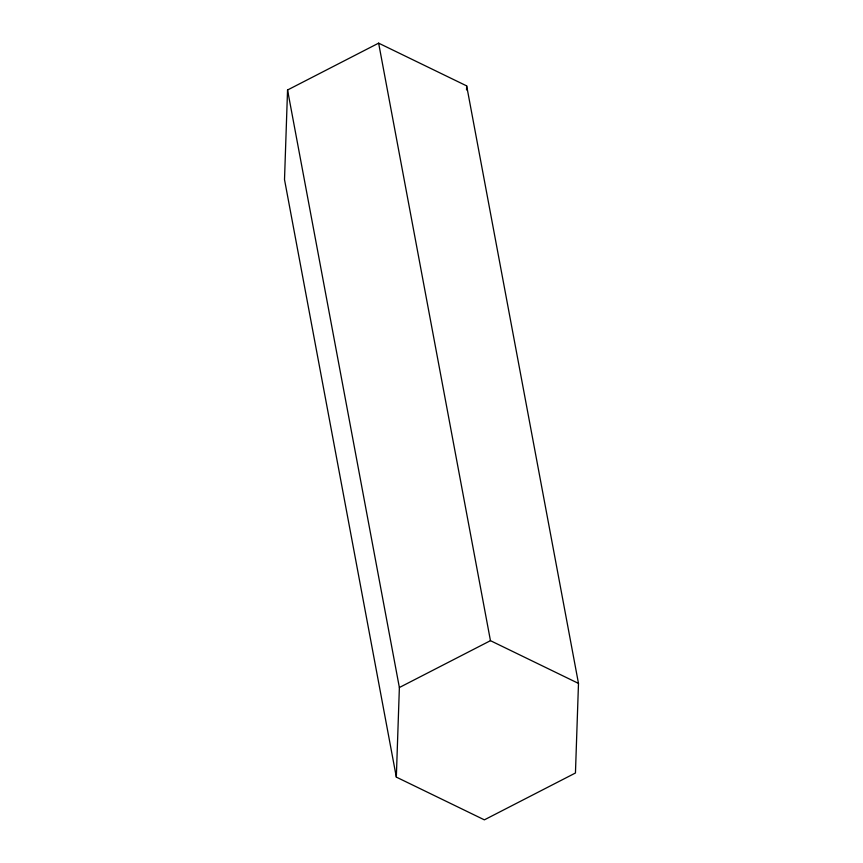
<?xml version="1.0" encoding="UTF-8"?>
<svg xmlns="http://www.w3.org/2000/svg" width="863" height="863" viewBox="0 0 863 863"><rect width="100%" height="100%" fill="white"/><g stroke="black" fill="none" stroke-linecap="round" stroke-linejoin="round"><path stroke-width="1.29" d="M287.552 90L284.51 179.59L396.333 777.11L484.37 819.85L575.448 773L578.49 683.41L466.667 85.89L378.63 43.15L287.552 90L399.375 687.52L396.333 777.11M466.527 89.903L466.667 85.89M399.375 687.52L490.454 640.67L578.49 683.41M378.63 43.15L490.454 640.67"/></g></svg>
